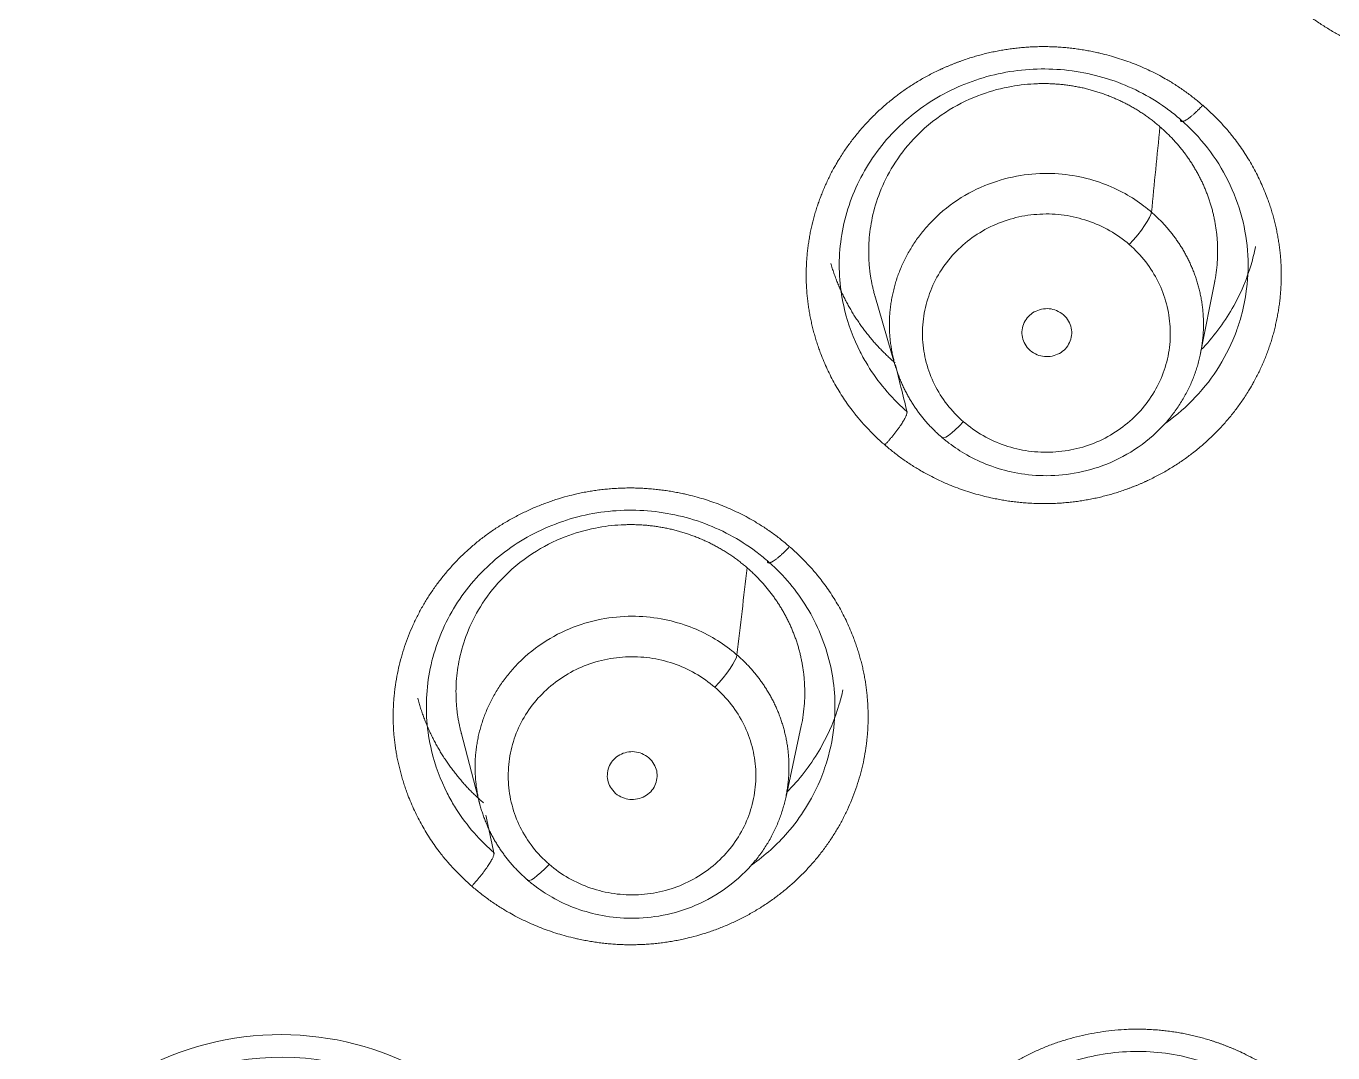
# Model space of a CAD drawing. Extents: x 6534 to 7663, y 0 to 827.
# Drawn here: x 7119.83 to 7131.64, y 554.48 to 563.75 of the extents above; entities that cross this region are included whole.
import ezdxf

# ---------------------------------------------------------------- set-up
doc = ezdxf.new("R2010")
doc.units = 0
doc.header["$LTSCALE"] = 30
doc.header["$MEASUREMENT"] = 0
doc.layers.add('1', color=7, linetype='CONTINUOUS')

msp = doc.modelspace()

# ---------------------------------------------------------------- linework, layer by layer
at = {"layer": '1', "color": 7, "linetype": 'Continuous', "lineweight": 18}
for p, q in [((7130.445, 560.799), (7130.573, 561.448)), ((7127.5, 561.32), (7127.686, 560.685)), ((7123.762, 557.371), (7123.931, 556.723)), ((7126.695, 556.779), (7126.836, 557.433))]:
    msp.add_line(p, q, dxfattribs=at)
at = {"layer": '1', "color": 7, "linetype": 'Continuous', "lineweight": 13}
for p, q in [((7128.102, 560.042), (7128.102, 560.041)), ((7124.357, 556.044), (7124.357, 556.044))]:
    msp.add_line(p, q, dxfattribs=at)
at = {"layer": '1', "color": 7, "linetype": 'Continuous', "lineweight": 18}
for centre, major_axis, ratio, start_param, end_param in [((7103.394, 533.921), (62.577, 0), 0.961466, 0, 3.141593), ((7103.394, 533.307), (-60.5, 0), 0.961466, 2.420581, 4.712389), ((7103.394, 533.445), (60, 0), 0.961466, 4.72417, 7.853982), ((7103.394, 533.445), (-59.925, 0), 0.961466, 1.570796, 4.712389), ((7129.8, 561.862), (0.196, 0.227), 0.183958, 4.503151, 6.028747), ((7128.302, 560.262), (-0.196, -0.227), 0.184007, 6.153792, 7.644491), ((7126.055, 557.862), (0.196, 0.227), 0.183935, 4.503073, 6.020055), ((7124.558, 556.263), (-0.196, -0.227), 0.183985, 6.145, 7.64453), ((7122.133, 552.234), (2.293, 0), 0.961466, 0.785398, 3.719139)]:
    msp.add_ellipse(centre, major_axis=major_axis, ratio=ratio, start_param=start_param, end_param=end_param, dxfattribs=at)
at = {"layer": '1', "color": 7, "linetype": 'Continuous', "lineweight": 13}
for centre, major_axis, start_param, end_param in [((7103.394, 533.601), (61.963, 0), 0.423959, 1.570796), ((7103.394, 533.307), (-59.425, 0), 1.570796, 4.70194), ((7103.394, 533.307), (-57.948, 0), 1.579187, 4.712389), ((7103.394, 533.352), (57.403, 0), 4.721079, 7.853982), ((7122.133, 552.149), (2.593, 0), 0.785398, 3.926991)]:
    msp.add_ellipse(centre, major_axis=major_axis, ratio=0.961466, start_param=start_param, end_param=end_param, dxfattribs=at)
at = {"layer": '1', "color": 7, "linetype": 'Continuous', "lineweight": 18}
for points, knots in [([(7162.466, 559.736), (7161.796, 561.514), (7160.382, 564.782), (7157.985, 569.178), (7155.644, 572.778), (7153.422, 575.751), (7150.779, 578.903), (7147.145, 582.654), (7141.876, 587.1), (7135.646, 591.181), (7128.661, 594.628), (7121.183, 597.282), (7112.632, 599.126), (7106.586, 599.565), (7103.394, 599.567)], [0, 0, 0, 0, 0.07653, 0.143833, 0.201258, 0.248805, 0.292455, 0.365644, 0.456731, 0.565701, 0.659195, 0.762747, 0.87635, 1, 1, 1, 1]), ([(7166.294, 539.074), (7166.294, 540.248), (7166.258, 541.41), (7166.12, 543.707), (7166.018, 544.842), (7165.75, 547.082), (7165.585, 548.187), (7165.197, 550.363), (7164.975, 551.435), (7164.475, 553.544), (7164.199, 554.581), (7163.597, 556.617), (7163.271, 557.616), (7162.575, 559.575), (7161.835, 561.496), (7160.604, 564.256), (7159.265, 566.892), (7157.831, 569.404), (7156.313, 571.788), (7154.724, 574.047), (7153.075, 576.18), (7151.377, 578.188), (7150.219, 579.446), (7149.343, 580.359), (7148.903, 580.808), (7148.387, 581.319), (7148.129, 581.571), (7147.999, 581.696), (7147.935, 581.759), (7147.902, 581.79), (7147.886, 581.805), (7147.878, 581.813), (7147.874, 581.817), (7147.872, 581.819), (7147.871, 581.82), (7147.871, 581.82), (7147.87, 581.821), (7147.87, 581.821), (7146.369, 583.264), (7144.797, 584.628), (7141.532, 587.19), (7139.839, 588.386), (7136.351, 590.604), (7134.557, 591.624), (7130.886, 593.484), (7129.01, 594.323), (7125.197, 595.814), (7123.26, 596.467), (7119.345, 597.585), (7117.367, 598.05), (7113.39, 598.792), (7111.39, 599.069), (7107.389, 599.438), (7105.388, 599.529), (7103.394, 599.529)], [0, 0, 0, 0, 0.03125, 0.03125, 0.0625, 0.0625, 0.09375, 0.09375, 0.125, 0.125, 0.15625, 0.15625, 0.1875, 0.1875, 0.21875, 0.25, 0.28125, 0.3125, 0.34375, 0.375, 0.40625, 0.4375, 0.46875, 0.46875, 0.484375, 0.492187, 0.496094, 0.498047, 0.499023, 0.499512, 0.499756, 0.499878, 0.499939, 0.499969, 0.499985, 0.499992, 0.499992, 0.5, 0.5, 0.5625, 0.5625, 0.625, 0.625, 0.6875, 0.6875, 0.75, 0.75, 0.8125, 0.8125, 0.875, 0.875, 0.9375, 0.9375, 1, 1, 1, 1]), ([(7127.369, 560.809), (7127.307, 560.931), (7127.195, 561.232), (7127.156, 561.736), (7127.289, 562.272), (7127.585, 562.745), (7128.015, 563.11), (7128.54, 563.332), (7129.11, 563.392), (7129.673, 563.283), (7130.049, 563.084), (7130.229, 562.939), (7130.263, 562.909)], [0, 0, 0, 0, 0.083046, 0.194337, 0.305559, 0.416803, 0.528033, 0.63929, 0.750462, 0.861713, 0.973237, 1, 1, 1, 1]), ([(7127.504, 561.306), (7127.502, 561.313), (7127.496, 561.333), (7127.488, 561.365), (7127.479, 561.404), (7127.471, 561.442), (7127.464, 561.481), (7127.458, 561.52), (7127.453, 561.559), (7127.45, 561.598), (7127.444, 561.684), (7127.445, 561.826), (7127.474, 562.033), (7127.543, 562.262), (7127.664, 562.505), (7127.857, 562.757), (7128.117, 562.975), (7128.414, 563.127), (7128.688, 563.206), (7128.868, 563.228), (7128.961, 563.232), (7128.983, 563.233), (7129.005, 563.233), (7129.027, 563.233), (7129.049, 563.233), (7129.071, 563.233), (7129.093, 563.232), (7129.115, 563.231), (7129.137, 563.229), (7129.159, 563.228), (7129.18, 563.226), (7129.202, 563.224), (7129.224, 563.221), (7129.245, 563.218), (7129.267, 563.215), (7129.288, 563.212), (7129.309, 563.208), (7129.33, 563.204), (7129.352, 563.2), (7129.373, 563.196), (7129.394, 563.191), (7129.415, 563.186), (7129.435, 563.18), (7129.456, 563.175), (7129.477, 563.169), (7129.497, 563.163), (7129.517, 563.157), (7129.538, 563.15), (7129.558, 563.143), (7129.578, 563.136), (7129.598, 563.129), (7129.618, 563.121), (7129.637, 563.113), (7129.657, 563.105), (7129.676, 563.097), (7129.695, 563.088), (7129.714, 563.08), (7129.733, 563.07), (7129.752, 563.061), (7129.771, 563.052), (7129.789, 563.042), (7129.807, 563.032), (7129.826, 563.022), (7129.844, 563.011), (7129.861, 563.001), (7129.879, 562.99), (7129.897, 562.979), (7129.914, 562.968), (7129.931, 562.956), (7129.948, 562.944), (7129.965, 562.933), (7129.981, 562.921), (7129.998, 562.908), (7130.014, 562.896), (7130.03, 562.883), (7130.046, 562.87), (7130.061, 562.857), (7130.072, 562.849), (7130.077, 562.844)], [0, 0, 0, 0, 0.005702, 0.015702, 0.025724, 0.035766, 0.045829, 0.055914, 0.066019, 0.076144, 0.086291, 0.131811, 0.185035, 0.245956, 0.314564, 0.390847, 0.484892, 0.566971, 0.637073, 0.695188, 0.700615, 0.706035, 0.711449, 0.716857, 0.722259, 0.727655, 0.733045, 0.738429, 0.743807, 0.749179, 0.754545, 0.759905, 0.765259, 0.770607, 0.775949, 0.781285, 0.786615, 0.791939, 0.797257, 0.802569, 0.807876, 0.813176, 0.81847, 0.823758, 0.82904, 0.834316, 0.839586, 0.84485, 0.850109, 0.855361, 0.860607, 0.865847, 0.871082, 0.87631, 0.881532, 0.886748, 0.891959, 0.897163, 0.902362, 0.907554, 0.912741, 0.917921, 0.923096, 0.928265, 0.933427, 0.938584, 0.943735, 0.948879, 0.954018, 0.959151, 0.964278, 0.969399, 0.974514, 0.979623, 0.984726, 0.989823, 0.994915, 1, 1, 1, 1]), ([(7130.077, 562.844), (7130.086, 562.836), (7130.105, 562.819), (7130.133, 562.793), (7130.16, 562.766), (7130.187, 562.739), (7130.213, 562.711), (7130.238, 562.682), (7130.263, 562.653), (7130.287, 562.623), (7130.31, 562.592), (7130.332, 562.561), (7130.354, 562.529), (7130.374, 562.497), (7130.394, 562.464), (7130.414, 562.43), (7130.432, 562.396), (7130.449, 562.362), (7130.466, 562.327), (7130.481, 562.291), (7130.496, 562.255), (7130.51, 562.219), (7130.523, 562.182), (7130.535, 562.145), (7130.546, 562.107), (7130.556, 562.07), (7130.565, 562.031), (7130.572, 561.993), (7130.579, 561.954), (7130.585, 561.915), (7130.59, 561.876), (7130.594, 561.837), (7130.6, 561.751), (7130.599, 561.616), (7130.583, 561.494), (7130.57, 561.433)], [0, 0, 0, 0, 0.02389, 0.047831, 0.071825, 0.095871, 0.11997, 0.14412, 0.168323, 0.192578, 0.216886, 0.241245, 0.265657, 0.290122, 0.314638, 0.339207, 0.363829, 0.388503, 0.413229, 0.438008, 0.46284, 0.487724, 0.51266, 0.537649, 0.56269, 0.587785, 0.612931, 0.638131, 0.663383, 0.688688, 0.714045, 0.739455, 0.764918, 0.879231, 1, 1, 1, 1]), ([(7130.263, 562.909), (7130.353, 562.832), (7130.435, 562.745), (7130.579, 562.559), (7130.642, 562.459), (7130.746, 562.249), (7130.788, 562.14), (7130.847, 561.914), (7130.865, 561.799), (7130.878, 561.567), (7130.872, 561.45), (7130.843, 561.257), (7130.826, 561.18), (7130.804, 561.104)], [0, 0, 0, 0, 0.176087, 0.176087, 0.352175, 0.352175, 0.528262, 0.528262, 0.70435, 0.70435, 0.880437, 0.880437, 1, 1, 1, 1]), ([(7130.001, 562.072), (7129.997, 562.076), (7129.988, 562.083), (7129.975, 562.094), (7129.961, 562.105), (7129.947, 562.116), (7129.884, 562.165), (7129.759, 562.247), (7129.555, 562.34), (7129.319, 562.405), (7129.056, 562.43), (7128.773, 562.405), (7128.483, 562.319), (7128.203, 562.166), (7128.026, 562.007), (7127.93, 561.893), (7127.895, 561.848), (7127.862, 561.801), (7127.832, 561.754), (7127.803, 561.706), (7127.777, 561.657), (7127.753, 561.608), (7127.732, 561.559), (7127.713, 561.509), (7127.695, 561.459), (7127.68, 561.409), (7127.668, 561.359), (7127.657, 561.309), (7127.648, 561.259), (7127.641, 561.209), (7127.636, 561.16), (7127.633, 561.111), (7127.632, 561.062), (7127.633, 561.014), (7127.635, 560.967), (7127.639, 560.92), (7127.645, 560.874), (7127.652, 560.828), (7127.661, 560.784), (7127.671, 560.74), (7127.682, 560.697), (7127.695, 560.655), (7127.709, 560.613), (7127.724, 560.573), (7127.74, 560.534), (7127.757, 560.495), (7127.776, 560.458), (7127.795, 560.421), (7127.815, 560.386), (7127.836, 560.352), (7127.857, 560.318), (7127.879, 560.286), (7127.902, 560.255), (7127.926, 560.225), (7127.95, 560.195), (7127.974, 560.167), (7127.999, 560.14), (7128.024, 560.114), (7128.05, 560.089), (7128.076, 560.065), (7128.093, 560.049), (7128.102, 560.041)], [0, 0, 0, 0, 0.00393, 0.007893, 0.011888, 0.015916, 0.019977, 0.066371, 0.117001, 0.171866, 0.230962, 0.294285, 0.361833, 0.433602, 0.509587, 0.522943, 0.536179, 0.549296, 0.562292, 0.575169, 0.587926, 0.600564, 0.613081, 0.625479, 0.637757, 0.649915, 0.661953, 0.673871, 0.68567, 0.697349, 0.708908, 0.720347, 0.731667, 0.742867, 0.753947, 0.764907, 0.775747, 0.786468, 0.797069, 0.80755, 0.817912, 0.828154, 0.838276, 0.848278, 0.85816, 0.867923, 0.877566, 0.88709, 0.896493, 0.905777, 0.914942, 0.923986, 0.932911, 0.941716, 0.950401, 0.958967, 0.967413, 0.975739, 0.983946, 0.992033, 1, 1, 1, 1]), ([(7128.102, 560.041), (7128.107, 560.038), (7128.116, 560.03), (7128.129, 560.018), (7128.143, 560.007), (7128.156, 559.997), (7128.217, 559.95), (7128.337, 559.871), (7128.535, 559.778), (7128.766, 559.712), (7129.028, 559.683), (7129.312, 559.705), (7129.607, 559.788), (7129.894, 559.943), (7130.075, 560.104), (7130.173, 560.22), (7130.208, 560.266), (7130.241, 560.313), (7130.272, 560.36), (7130.3, 560.408), (7130.326, 560.457), (7130.35, 560.506), (7130.371, 560.556), (7130.391, 560.606), (7130.408, 560.656), (7130.423, 560.706), (7130.436, 560.756), (7130.446, 560.806), (7130.455, 560.856), (7130.462, 560.906), (7130.467, 560.955), (7130.47, 561.004), (7130.471, 561.053), (7130.47, 561.101), (7130.468, 561.148), (7130.464, 561.195), (7130.458, 561.241), (7130.451, 561.286), (7130.442, 561.331), (7130.432, 561.375), (7130.42, 561.418), (7130.408, 561.46), (7130.394, 561.501), (7130.379, 561.542), (7130.362, 561.581), (7130.345, 561.619), (7130.327, 561.657), (7130.308, 561.693), (7130.288, 561.728), (7130.267, 561.763), (7130.245, 561.796), (7130.223, 561.828), (7130.2, 561.859), (7130.177, 561.89), (7130.153, 561.919), (7130.128, 561.947), (7130.104, 561.974), (7130.078, 562), (7130.053, 562.025), (7130.027, 562.049), (7130.01, 562.064), (7130.001, 562.072)], [0, 0, 0, 0, 0.004118, 0.008173, 0.012166, 0.016096, 0.019964, 0.064381, 0.113599, 0.167617, 0.226431, 0.29004, 0.358441, 0.431629, 0.509603, 0.522984, 0.536244, 0.549383, 0.562401, 0.575299, 0.588075, 0.600731, 0.613266, 0.62568, 0.637973, 0.650145, 0.662197, 0.674127, 0.685937, 0.697626, 0.709194, 0.720641, 0.731967, 0.743172, 0.754257, 0.76522, 0.776062, 0.786784, 0.797385, 0.807864, 0.818223, 0.828461, 0.838578, 0.848574, 0.858449, 0.868203, 0.877836, 0.887348, 0.89674, 0.90601, 0.915159, 0.924188, 0.933095, 0.941882, 0.950547, 0.959092, 0.967515, 0.975818, 0.984, 0.99206, 1, 1, 1, 1]), ([(7130.454, 560.833), (7130.459, 560.838), (7130.572, 560.957), (7130.75, 561.201), (7130.885, 561.521), (7130.93, 561.706), (7130.941, 561.762)], [0, 0, 0, 0, 0.021111, 0.458835, 0.84029, 1, 1, 1, 1]), ([(7127.103, 561.607), (7127.105, 561.601), (7127.11, 561.587), (7127.116, 561.565), (7127.123, 561.544), (7127.131, 561.522), (7127.138, 561.5), (7127.146, 561.479), (7127.154, 561.457), (7127.163, 561.436), (7127.171, 561.415), (7127.18, 561.394), (7127.189, 561.373), (7127.199, 561.352), (7127.209, 561.331), (7127.218, 561.311), (7127.229, 561.291), (7127.239, 561.27), (7127.25, 561.25), (7127.261, 561.23), (7127.272, 561.211), (7127.283, 561.191), (7127.294, 561.172), (7127.306, 561.152), (7127.318, 561.133), (7127.33, 561.114), (7127.343, 561.095), (7127.356, 561.077), (7127.368, 561.058), (7127.381, 561.04), (7127.395, 561.021), (7127.408, 561.003), (7127.422, 560.986), (7127.436, 560.968), (7127.45, 560.951), (7127.464, 560.933), (7127.479, 560.916), (7127.493, 560.899), (7127.508, 560.882), (7127.523, 560.866), (7127.538, 560.85), (7127.554, 560.833), (7127.569, 560.817), (7127.585, 560.802), (7127.601, 560.786), (7127.617, 560.771), (7127.633, 560.755), (7127.649, 560.74), (7127.666, 560.725), (7127.677, 560.716), (7127.683, 560.711)], [0, 0, 0, 0, 0.019252, 0.040693, 0.06211, 0.083502, 0.104868, 0.12621, 0.147527, 0.168819, 0.190086, 0.211327, 0.232544, 0.253736, 0.274904, 0.296046, 0.317163, 0.338255, 0.359322, 0.380364, 0.401381, 0.422374, 0.443341, 0.464283, 0.4852, 0.506093, 0.52696, 0.547802, 0.568619, 0.589411, 0.610179, 0.630921, 0.651638, 0.67233, 0.692997, 0.713639, 0.734257, 0.754849, 0.775416, 0.795958, 0.816475, 0.836966, 0.857433, 0.877875, 0.898292, 0.918684, 0.93905, 0.959392, 0.979709, 1, 1, 1, 1]), ([(7123.637, 556.823), (7123.574, 556.945), (7123.463, 557.247), (7123.425, 557.751), (7123.558, 558.287), (7123.854, 558.759), (7124.284, 559.124), (7124.808, 559.346), (7125.378, 559.406), (7125.941, 559.297), (7126.316, 559.097), (7126.496, 558.952), (7126.53, 558.923)], [0, 0, 0, 0, 0.083511, 0.194757, 0.30593, 0.41712, 0.528295, 0.639503, 0.750635, 0.861855, 0.973355, 1, 1, 1, 1]), ([(7123.763, 557.364), (7123.762, 557.37), (7123.757, 557.389), (7123.75, 557.421), (7123.742, 557.459), (7123.735, 557.498), (7123.729, 557.537), (7123.724, 557.576), (7123.72, 557.615), (7123.715, 557.701), (7123.715, 557.843), (7123.744, 558.049), (7123.813, 558.279), (7123.934, 558.521), (7124.127, 558.773), (7124.387, 558.991), (7124.684, 559.143), (7124.958, 559.222), (7125.138, 559.244), (7125.231, 559.248), (7125.253, 559.249), (7125.275, 559.249), (7125.297, 559.249), (7125.319, 559.249), (7125.341, 559.249), (7125.363, 559.248), (7125.385, 559.247), (7125.406, 559.245), (7125.428, 559.244), (7125.45, 559.242), (7125.471, 559.24), (7125.493, 559.237), (7125.515, 559.234), (7125.536, 559.231), (7125.557, 559.228), (7125.579, 559.224), (7125.6, 559.22), (7125.621, 559.216), (7125.642, 559.212), (7125.663, 559.207), (7125.684, 559.202), (7125.705, 559.196), (7125.725, 559.191), (7125.746, 559.185), (7125.767, 559.179), (7125.787, 559.173), (7125.807, 559.166), (7125.827, 559.159), (7125.847, 559.152), (7125.867, 559.145), (7125.887, 559.137), (7125.907, 559.129), (7125.926, 559.121), (7125.945, 559.113), (7125.965, 559.104), (7125.984, 559.096), (7126.003, 559.087), (7126.021, 559.077), (7126.04, 559.068), (7126.058, 559.058), (7126.077, 559.048), (7126.095, 559.038), (7126.113, 559.027), (7126.131, 559.017), (7126.148, 559.006), (7126.166, 558.995), (7126.183, 558.984), (7126.2, 558.972), (7126.217, 558.961), (7126.234, 558.949), (7126.251, 558.937), (7126.267, 558.924), (7126.283, 558.912), (7126.299, 558.899), (7126.315, 558.886), (7126.331, 558.873), (7126.341, 558.865), (7126.346, 558.86)], [0, 0, 0, 0, 0.004838, 0.014971, 0.025126, 0.035301, 0.045497, 0.055715, 0.065954, 0.076213, 0.122236, 0.176044, 0.23763, 0.306987, 0.384104, 0.479186, 0.562171, 0.633044, 0.691791, 0.697277, 0.702757, 0.708231, 0.713699, 0.719161, 0.724617, 0.730067, 0.735511, 0.740948, 0.74638, 0.751806, 0.757225, 0.762639, 0.768046, 0.773448, 0.778843, 0.784233, 0.789616, 0.794993, 0.800364, 0.80573, 0.811089, 0.816442, 0.821789, 0.82713, 0.832465, 0.837794, 0.843117, 0.848434, 0.853745, 0.859049, 0.864348, 0.869641, 0.874928, 0.880208, 0.885483, 0.890752, 0.896014, 0.901271, 0.906521, 0.911766, 0.917004, 0.922237, 0.927463, 0.932683, 0.937898, 0.943106, 0.948308, 0.953505, 0.958695, 0.963879, 0.969057, 0.974229, 0.979396, 0.984556, 0.98971, 0.994858, 1, 1, 1, 1]), ([(7126.53, 558.923), (7126.535, 558.918), (7126.675, 558.796), (7126.914, 558.51), (7127.123, 558.005), (7127.158, 557.523), (7127.103, 557.23), (7127.07, 557.12)], [0, 0, 0, 0, 0.011293, 0.275914, 0.550371, 0.825749, 1, 1, 1, 1]), ([(7126.346, 558.86), (7126.356, 558.852), (7126.375, 558.835), (7126.402, 558.809), (7126.43, 558.783), (7126.456, 558.755), (7126.482, 558.727), (7126.507, 558.699), (7126.532, 558.669), (7126.556, 558.639), (7126.579, 558.609), (7126.601, 558.577), (7126.623, 558.546), (7126.643, 558.513), (7126.663, 558.48), (7126.683, 558.447), (7126.701, 558.413), (7126.718, 558.378), (7126.735, 558.343), (7126.75, 558.308), (7126.765, 558.272), (7126.779, 558.235), (7126.792, 558.199), (7126.804, 558.161), (7126.815, 558.124), (7126.825, 558.086), (7126.833, 558.048), (7126.841, 558.009), (7126.848, 557.971), (7126.854, 557.932), (7126.859, 557.893), (7126.863, 557.853), (7126.869, 557.768), (7126.868, 557.626), (7126.85, 557.496), (7126.835, 557.427), (7126.834, 557.425)], [0, 0, 0, 0, 0.023514, 0.047079, 0.070696, 0.094364, 0.118083, 0.141854, 0.165677, 0.18955, 0.213476, 0.237452, 0.261481, 0.28556, 0.309691, 0.333874, 0.358108, 0.382394, 0.406732, 0.43112, 0.455561, 0.480053, 0.504596, 0.529191, 0.553838, 0.578536, 0.603286, 0.628088, 0.652941, 0.677846, 0.702802, 0.72781, 0.75287, 0.865347, 0.996804, 1, 1, 1, 1]), ([(7126.255, 558.072), (7126.251, 558.075), (7126.243, 558.083), (7126.229, 558.094), (7126.216, 558.105), (7126.202, 558.116), (7126.137, 558.166), (7126.01, 558.249), (7125.803, 558.343), (7125.564, 558.407), (7125.3, 558.43), (7125.019, 558.403), (7124.731, 558.316), (7124.455, 558.163), (7124.28, 558.006), (7124.186, 557.894), (7124.15, 557.848), (7124.118, 557.802), (7124.087, 557.755), (7124.059, 557.707), (7124.033, 557.658), (7124.009, 557.609), (7123.987, 557.559), (7123.968, 557.51), (7123.951, 557.46), (7123.936, 557.41), (7123.923, 557.36), (7123.912, 557.31), (7123.904, 557.26), (7123.897, 557.21), (7123.892, 557.161), (7123.889, 557.112), (7123.888, 557.064), (7123.889, 557.016), (7123.891, 556.968), (7123.895, 556.921), (7123.901, 556.875), (7123.908, 556.83), (7123.916, 556.785), (7123.926, 556.741), (7123.938, 556.698), (7123.951, 556.656), (7123.964, 556.615), (7123.98, 556.575), (7123.996, 556.536), (7124.013, 556.497), (7124.031, 556.46), (7124.05, 556.423), (7124.07, 556.388), (7124.091, 556.354), (7124.113, 556.32), (7124.135, 556.288), (7124.158, 556.257), (7124.181, 556.227), (7124.205, 556.197), (7124.23, 556.169), (7124.255, 556.142), (7124.28, 556.116), (7124.305, 556.091), (7124.331, 556.067), (7124.349, 556.051), (7124.357, 556.044)], [0, 0, 0, 0, 0.003868, 0.007805, 0.01181, 0.015885, 0.020029, 0.06745, 0.118813, 0.174115, 0.233353, 0.296526, 0.36363, 0.434662, 0.50962, 0.522975, 0.53621, 0.549326, 0.562321, 0.575197, 0.587953, 0.600589, 0.613106, 0.625503, 0.637779, 0.649937, 0.661974, 0.673892, 0.68569, 0.697368, 0.708926, 0.720365, 0.731684, 0.742883, 0.753963, 0.764922, 0.775762, 0.786482, 0.797083, 0.807563, 0.817924, 0.828166, 0.838287, 0.848289, 0.858171, 0.867933, 0.877576, 0.887098, 0.896502, 0.905785, 0.914948, 0.923992, 0.932917, 0.941721, 0.950406, 0.958971, 0.967416, 0.975742, 0.983947, 0.992034, 1, 1, 1, 1]), ([(7124.357, 556.044), (7124.362, 556.04), (7124.371, 556.032), (7124.385, 556.02), (7124.399, 556.009), (7124.412, 555.998), (7124.471, 555.953), (7124.589, 555.875), (7124.783, 555.783), (7125.012, 555.716), (7125.273, 555.685), (7125.558, 555.705), (7125.855, 555.787), (7126.145, 555.942), (7126.329, 556.105), (7126.427, 556.222), (7126.463, 556.267), (7126.496, 556.314), (7126.526, 556.361), (7126.554, 556.409), (7126.58, 556.458), (7126.604, 556.507), (7126.626, 556.557), (7126.645, 556.606), (7126.662, 556.656), (7126.677, 556.706), (7126.69, 556.757), (7126.701, 556.807), (7126.709, 556.857), (7126.716, 556.906), (7126.721, 556.955), (7126.724, 557.004), (7126.725, 557.053), (7126.724, 557.101), (7126.722, 557.148), (7126.718, 557.195), (7126.712, 557.241), (7126.705, 557.287), (7126.696, 557.331), (7126.686, 557.375), (7126.675, 557.418), (7126.662, 557.46), (7126.648, 557.501), (7126.633, 557.542), (7126.617, 557.581), (7126.599, 557.619), (7126.581, 557.657), (7126.562, 557.693), (7126.542, 557.728), (7126.521, 557.762), (7126.5, 557.796), (7126.477, 557.828), (7126.455, 557.859), (7126.431, 557.889), (7126.407, 557.918), (7126.383, 557.946), (7126.358, 557.974), (7126.333, 558), (7126.307, 558.025), (7126.282, 558.049), (7126.264, 558.064), (7126.255, 558.072)], [0, 0, 0, 0, 0.004261, 0.008394, 0.012398, 0.016275, 0.020023, 0.063384, 0.111848, 0.165412, 0.224073, 0.287827, 0.356671, 0.430601, 0.509612, 0.522989, 0.536245, 0.54938, 0.562395, 0.575289, 0.588062, 0.600715, 0.613247, 0.625658, 0.637949, 0.650118, 0.662167, 0.674096, 0.685904, 0.697591, 0.709157, 0.720602, 0.731927, 0.743131, 0.754215, 0.765177, 0.776019, 0.78674, 0.797341, 0.80782, 0.818179, 0.828417, 0.838535, 0.848532, 0.858408, 0.868163, 0.877797, 0.887311, 0.896704, 0.905976, 0.915128, 0.924158, 0.933068, 0.941857, 0.950526, 0.959073, 0.9675, 0.975806, 0.983992, 0.992056, 1, 1, 1, 1]), ([(7126.713, 556.84), (7126.725, 556.852), (7126.845, 556.977), (7127.028, 557.229), (7127.159, 557.539), (7127.203, 557.714), (7127.213, 557.758)], [0, 0, 0, 0, 0.047256, 0.487211, 0.870377, 1, 1, 1, 1]), ([(7123.37, 557.683), (7123.37, 557.682), (7123.372, 557.674), (7123.376, 557.658), (7123.383, 557.636), (7123.389, 557.614), (7123.396, 557.592), (7123.403, 557.57), (7123.411, 557.548), (7123.418, 557.527), (7123.426, 557.505), (7123.434, 557.484), (7123.443, 557.463), (7123.451, 557.441), (7123.46, 557.42), (7123.469, 557.4), (7123.479, 557.379), (7123.488, 557.358), (7123.498, 557.338), (7123.508, 557.317), (7123.519, 557.297), (7123.529, 557.277), (7123.54, 557.257), (7123.551, 557.237), (7123.563, 557.218), (7123.574, 557.198), (7123.586, 557.179), (7123.598, 557.16), (7123.61, 557.141), (7123.623, 557.122), (7123.635, 557.103), (7123.648, 557.085), (7123.661, 557.066), (7123.674, 557.048), (7123.688, 557.03), (7123.702, 557.012), (7123.716, 556.995), (7123.73, 556.977), (7123.744, 556.96), (7123.758, 556.943), (7123.773, 556.926), (7123.788, 556.909), (7123.803, 556.892), (7123.818, 556.876), (7123.833, 556.86), (7123.849, 556.844), (7123.865, 556.828), (7123.881, 556.812), (7123.897, 556.797), (7123.913, 556.782), (7123.929, 556.767), (7123.946, 556.752), (7123.957, 556.742), (7123.963, 556.737)], [0, 0, 0, 0, 0.002648, 0.02316, 0.043649, 0.064115, 0.084558, 0.104978, 0.125374, 0.145748, 0.166099, 0.186426, 0.206731, 0.227013, 0.247271, 0.267507, 0.287719, 0.307908, 0.328075, 0.348218, 0.368338, 0.388435, 0.408509, 0.42856, 0.448588, 0.468593, 0.488575, 0.508534, 0.528469, 0.548382, 0.568272, 0.588138, 0.607981, 0.627802, 0.647599, 0.667373, 0.687124, 0.706852, 0.726557, 0.746239, 0.765897, 0.785533, 0.805145, 0.824735, 0.844301, 0.863844, 0.883364, 0.902861, 0.922335, 0.941786, 0.961214, 0.980619, 1, 1, 1, 1]), ([(7128.093, 552.242), (7128.052, 552.387), (7128.002, 552.718), (7128.075, 553.233), (7128.322, 553.731), (7128.713, 554.133), (7129.213, 554.404), (7129.774, 554.516), (7130.344, 554.461), (7130.871, 554.242), (7131.195, 553.972), (7131.34, 553.794), (7131.366, 553.759)], [0, 0, 0, 0, 0.091316, 0.201614, 0.311841, 0.422084, 0.532312, 0.642573, 0.752759, 0.863031, 0.973582, 1, 1, 1, 1])]:
    msp.add_open_spline(points, degree=3, knots=knots, dxfattribs=at)
at = {"layer": '1', "color": 7, "linetype": 'Continuous', "lineweight": 13}
for points, degree, knots in [([(7134.184, 567.01), (7134.504, 566.73), (7134.682, 566.37), (7134.772, 566.187), (7134.88, 565.788), (7134.915, 565.178), (7134.77, 564.785), (7134.624, 564.389), (7134.335, 564.084), (7134.048, 563.781), (7133.658, 563.605), (7133.273, 563.43), (7132.848, 563.411), (7132.639, 563.401), (7132.221, 563.461), (7132.023, 563.529), (7131.635, 563.661), (7131.308, 563.938)], 2, [0, 0, 0, 0.125, 0.125, 0.1875, 0.25, 0.375, 0.375, 0.5, 0.5, 0.625, 0.625, 0.75, 0.75, 0.8125, 0.875, 0.875, 1, 1, 1]), ([(7127.591, 559.969), (7127.273, 560.244), (7127.001, 560.795), (7126.895, 561.189), (7126.872, 561.594), (7126.932, 561.997), (7127.003, 562.189), (7127.145, 562.577), (7127.722, 563.193), (7128.111, 563.369), (7128.302, 563.456), (7128.712, 563.555), (7129.131, 563.575), (7129.343, 563.544), (7129.551, 563.514), (7130.147, 563.311), (7130.464, 563.037)], 2, [0, 0, 0, 0.125, 0.1875, 0.25, 0.3125, 0.375, 0.375, 0.5, 0.625, 0.625, 0.6875, 0.75, 0.8125, 0.8125, 0.875, 1, 1, 1]), ([(7130.464, 563.037), (7130.781, 562.763), (7131.053, 562.212), (7131.159, 561.817), (7131.182, 561.412), (7131.122, 561.009), (7131.052, 560.817), (7130.91, 560.429), (7130.332, 559.814), (7129.943, 559.637), (7129.752, 559.55), (7129.342, 559.451), (7128.923, 559.432), (7128.712, 559.462), (7128.503, 559.493), (7127.907, 559.695), (7127.591, 559.969)], 2, [0, 0, 0, 0.125, 0.1875, 0.25, 0.3125, 0.375, 0.375, 0.5, 0.625, 0.625, 0.6875, 0.75, 0.8125, 0.8125, 0.875, 1, 1, 1]), ([(7128.302, 560.179), (7128.248, 560.226), (7128.198, 560.279), (7128.11, 560.392), (7128.072, 560.452), (7128.009, 560.579), (7127.984, 560.646), (7127.948, 560.782), (7127.937, 560.852), (7127.929, 560.993), (7127.933, 561.064), (7127.954, 561.203), (7127.972, 561.272), (7128.02, 561.405), (7128.052, 561.469), (7128.127, 561.59), (7128.17, 561.647), (7128.268, 561.752), (7128.323, 561.799), (7128.44, 561.884), (7128.503, 561.92), (7128.635, 561.981), (7128.705, 562.005), (7128.847, 562.04), (7128.92, 562.05), (7129.066, 562.058), (7129.139, 562.055), (7129.284, 562.034), (7129.356, 562.017), (7129.494, 561.97), (7129.561, 561.94), (7129.687, 561.868), (7129.746, 561.826), (7129.8, 561.779)], 3, [0, 0, 0, 0, 0.0625, 0.0625, 0.125, 0.125, 0.1875, 0.1875, 0.25, 0.25, 0.3125, 0.3125, 0.375, 0.375, 0.4375, 0.4375, 0.5, 0.5, 0.5625, 0.5625, 0.625, 0.625, 0.6875, 0.6875, 0.75, 0.75, 0.8125, 0.8125, 0.875, 0.875, 0.9375, 0.9375, 1, 1, 1, 1]), ([(7129.8, 561.779), (7129.855, 561.732), (7129.905, 561.68), (7129.992, 561.567), (7130.03, 561.506), (7130.093, 561.379), (7130.118, 561.312), (7130.154, 561.176), (7130.165, 561.106), (7130.173, 560.965), (7130.17, 560.894), (7130.149, 560.755), (7130.131, 560.686), (7130.082, 560.553), (7130.051, 560.489), (7129.976, 560.368), (7129.932, 560.311), (7129.834, 560.207), (7129.78, 560.159), (7129.662, 560.075), (7129.599, 560.038), (7129.467, 559.977), (7129.398, 559.953), (7129.256, 559.919), (7129.183, 559.908), (7129.037, 559.901), (7128.963, 559.904), (7128.818, 559.924), (7128.747, 559.941), (7128.608, 559.988), (7128.542, 560.018), (7128.416, 560.09), (7128.357, 560.132), (7128.302, 560.179)], 3, [0, 0, 0, 0, 0.0625, 0.0625, 0.125, 0.125, 0.1875, 0.1875, 0.25, 0.25, 0.3125, 0.3125, 0.375, 0.375, 0.4375, 0.4375, 0.5, 0.5, 0.5625, 0.5625, 0.625, 0.625, 0.6875, 0.6875, 0.75, 0.75, 0.8125, 0.8125, 0.875, 0.875, 0.9375, 0.9375, 1, 1, 1, 1]), ([(7130.804, 561.104), (7130.793, 561.068), (7130.781, 561.033), (7130.728, 560.888), (7130.676, 560.783), (7130.553, 560.583), (7130.481, 560.489), (7130.319, 560.316), (7130.229, 560.238), (7130.132, 560.168), (7130.132, 560.168), (7130.132, 560.168)], 3, [0, 0, 0, 0, 0.09657, 0.09657, 0.397412, 0.397412, 0.698255, 0.698255, 0.999097, 0.999097, 1, 1, 1, 1]), ([(7127.791, 560.272), (7127.786, 560.276), (7127.647, 560.398), (7127.498, 560.575), (7127.39, 560.768), (7127.369, 560.809)], 3, [0, 0, 0, 0, 0.028057, 0.798765, 1, 1, 1, 1]), ([(7127.791, 560.272), (7127.773, 560.345), (7127.738, 560.485), (7127.704, 560.626), (7127.687, 560.693)], 3, [0, 0, 0, 0, 0.521776, 1, 1, 1, 1]), ([(7123.858, 555.984), (7123.541, 556.259), (7123.269, 556.81), (7123.163, 557.205), (7123.151, 557.408), (7123.129, 557.817), (7123.415, 558.594), (7123.986, 559.203), (7124.759, 559.557), (7125.184, 559.578), (7125.393, 559.588), (7125.603, 559.558), (7125.811, 559.529), (7126.412, 559.327), (7126.73, 559.05)], 2, [0, 0, 0, 0.125, 0.1875, 0.25, 0.25, 0.375, 0.5, 0.625, 0.75, 0.75, 0.8125, 0.8125, 0.875, 1, 1, 1]), ([(7126.73, 559.05), (7127.048, 558.775), (7127.32, 558.225), (7127.426, 557.829), (7127.437, 557.626), (7127.46, 557.217), (7127.174, 556.441), (7126.602, 555.831), (7125.83, 555.478), (7125.405, 555.457), (7125.196, 555.446), (7124.985, 555.476), (7124.777, 555.506), (7124.177, 555.708), (7123.858, 555.984)], 2, [0, 0, 0, 0.125, 0.1875, 0.25, 0.25, 0.375, 0.5, 0.625, 0.75, 0.75, 0.8125, 0.8125, 0.875, 1, 1, 1]), ([(7124.558, 556.181), (7124.503, 556.228), (7124.454, 556.28), (7124.366, 556.393), (7124.328, 556.454), (7124.265, 556.581), (7124.24, 556.647), (7124.204, 556.784), (7124.193, 556.854), (7124.185, 556.994), (7124.189, 557.065), (7124.21, 557.204), (7124.227, 557.273), (7124.276, 557.406), (7124.307, 557.47), (7124.382, 557.591), (7124.426, 557.648), (7124.524, 557.752), (7124.578, 557.8), (7124.696, 557.884), (7124.759, 557.921), (7124.891, 557.982), (7124.96, 558.006), (7125.102, 558.04), (7125.175, 558.051), (7125.321, 558.058), (7125.394, 558.055), (7125.539, 558.035), (7125.611, 558.018), (7125.749, 557.971), (7125.815, 557.941), (7125.941, 557.869), (7126.001, 557.827), (7126.055, 557.78)], 3, [0, 0, 0, 0, 0.0625, 0.0625, 0.125, 0.125, 0.1875, 0.1875, 0.25, 0.25, 0.3125, 0.3125, 0.375, 0.375, 0.4375, 0.4375, 0.5, 0.5, 0.5625, 0.5625, 0.625, 0.625, 0.6875, 0.6875, 0.75, 0.75, 0.8125, 0.8125, 0.875, 0.875, 0.9375, 0.9375, 1, 1, 1, 1]), ([(7126.055, 557.78), (7126.109, 557.733), (7126.159, 557.68), (7126.247, 557.567), (7126.285, 557.507), (7126.348, 557.38), (7126.373, 557.313), (7126.409, 557.177), (7126.42, 557.107), (7126.428, 556.966), (7126.424, 556.896), (7126.403, 556.756), (7126.385, 556.688), (7126.337, 556.555), (7126.305, 556.491), (7126.23, 556.37), (7126.187, 556.313), (7126.089, 556.208), (7126.034, 556.16), (7125.917, 556.076), (7125.854, 556.04), (7125.722, 555.979), (7125.653, 555.955), (7125.511, 555.92), (7125.438, 555.91), (7125.292, 555.902), (7125.218, 555.906), (7125.073, 555.926), (7125.002, 555.943), (7124.864, 555.99), (7124.797, 556.02), (7124.671, 556.092), (7124.612, 556.134), (7124.558, 556.181)], 3, [0, 0, 0, 0, 0.0625, 0.0625, 0.125, 0.125, 0.1875, 0.1875, 0.25, 0.25, 0.3125, 0.3125, 0.375, 0.375, 0.4375, 0.4375, 0.5, 0.5, 0.5625, 0.5625, 0.625, 0.625, 0.6875, 0.6875, 0.75, 0.75, 0.8125, 0.8125, 0.875, 0.875, 0.9375, 0.9375, 1, 1, 1, 1]), ([(7127.07, 557.12), (7127.051, 557.056), (7126.967, 556.821), (7126.755, 556.484), (7126.509, 556.261), (7126.391, 556.177)], 3, [0, 0, 0, 0, 0.170978, 0.63711, 1, 1, 1, 1]), ([(7124.059, 556.286), (7124.053, 556.291), (7123.914, 556.413), (7123.765, 556.59), (7123.657, 556.783), (7123.637, 556.823)], 3, [0, 0, 0, 0, 0.03002, 0.802148, 1, 1, 1, 1]), ([(7124.059, 556.286), (7124.043, 556.361), (7124.019, 556.475), (7123.994, 556.588), (7123.986, 556.626)], 3, [0, 0, 0, 0, 0.664396, 1, 1, 1, 1]), ([(7128.137, 551.416), (7127.885, 551.748), (7127.738, 552.342), (7127.72, 552.749), (7127.753, 552.95), (7127.819, 553.355), (7128.267, 554.057), (7128.958, 554.539), (7129.79, 554.73), (7130.21, 554.666), (7130.417, 554.634), (7130.616, 554.563), (7130.813, 554.493), (7131.357, 554.175), (7131.609, 553.841)], 2, [0, 0, 0, 0.125, 0.1875, 0.25, 0.25, 0.375, 0.5, 0.625, 0.75, 0.75, 0.8125, 0.8125, 0.875, 1, 1, 1])]:
    msp.add_open_spline(points, degree=degree, knots=knots, dxfattribs=at)
for points, weights in [([(7130.464, 563.037), (7130.341, 562.907), (7130.258, 562.854), (7130.263, 562.909)], [1.17406993988, 0.936223406275, 0.942119302812, 1.19175762949]), ([(7127.591, 559.969), (7127.716, 560.103), (7127.801, 560.232), (7127.791, 560.272)], [1.19177793718, 0.936097979395, 0.936074023185, 1.19170606855]), ([(7126.73, 559.05), (7126.607, 558.919), (7126.523, 558.866), (7126.53, 558.923)], [1.18049363217, 0.936878807971, 0.939871780357, 1.18947254933]), ([(7123.858, 555.984), (7123.983, 556.117), (7124.068, 556.245), (7124.059, 556.286)], [1.18944274029, 0.936860442636, 0.936852420159, 1.18941867286])]:
    msp.add_rational_spline(points, weights, degree=3, dxfattribs=at)
for points in [[(7130.077, 562.844), (7130.052, 562.587), (7130.026, 562.329), (7130.001, 562.072)], [(7126.346, 558.86), (7126.316, 558.597), (7126.286, 558.335), (7126.255, 558.072)]]:
    msp.add_open_spline(points, degree=3, dxfattribs=at)
at = {"layer": '1', "color": 7, "linetype": 'Continuous', "lineweight": 18}
for points in [[(7129.206, 561.145), (7129.164, 561.177), (7129.08, 561.214), (7128.933, 561.182), (7128.838, 561.081), (7128.819, 560.937), (7128.867, 560.86), (7128.904, 560.822)], [(7128.904, 560.822), (7128.947, 560.79), (7129.03, 560.753), (7129.177, 560.785), (7129.273, 560.886), (7129.291, 561.03), (7129.244, 561.107), (7129.206, 561.145)], [(7125.459, 557.143), (7125.417, 557.175), (7125.333, 557.212), (7125.187, 557.181), (7125.091, 557.08), (7125.072, 556.936), (7125.12, 556.859), (7125.158, 556.821)], [(7125.158, 556.821), (7125.2, 556.789), (7125.283, 556.752), (7125.43, 556.784), (7125.526, 556.885), (7125.544, 557.029), (7125.497, 557.106), (7125.459, 557.143)]]:
    msp.add_open_spline(points, degree=3, dxfattribs=at)

doc.saveas('drawing.dxf')
